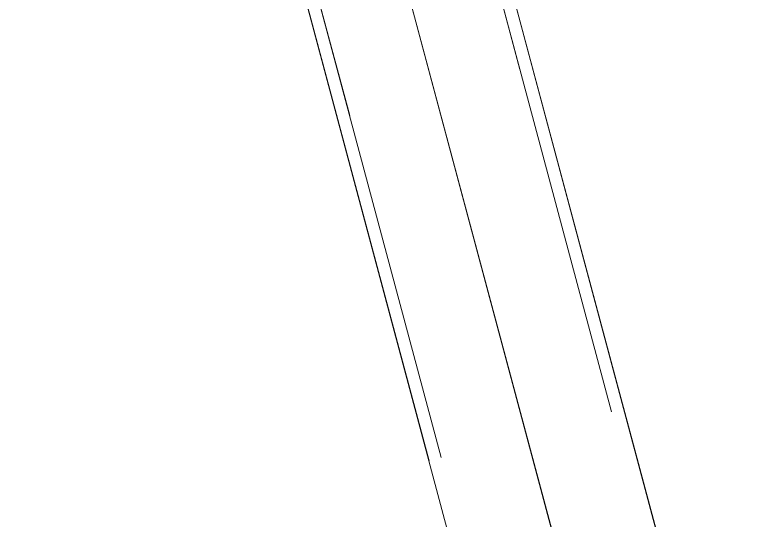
# Model space of a CAD drawing. Header units: millimetres. Extents: x -753 to 90, y 56274 to 56868.
# Drawn here: x -641.654 to -638.494, y 56671.821 to 56673.948 of the extents above; entities that cross this region are included whole.
import ezdxf

# ---------------------------------------------------------------- set-up
doc = ezdxf.new("R2010")
doc.units = ezdxf.units.MM
doc.linetypes.add('XKITLINE00', pattern=[0])
doc.linetypes.add('XKITLINE02', pattern=[4, 2, -2])
doc.layers.add('Cota', color=4, linetype='Continuous', lineweight=0)
doc.layers.add('Peça', color=2, linetype='Continuous', lineweight=0)

# ---------------------------------------------------------------- blocks, each defined once
blk = doc.blocks.new('*A899')
at = {"layer": 'Peça', "color": 7, "linetype": 'XKITLINE02', "lineweight": 0}
for p, q in [((-638.4938, 56669.8542), (-642.767, 56685.8021)), ((-639.2105, 56669.6621), (-643.4837, 56685.6101)), ((-643.5349, 56685.5964), (-639.2617, 56669.6484))]:
    blk.add_line(p, q, dxfattribs=at)
at = {"layer": 'Peça', "color": 4, "linetype": 'XKITLINE00', "lineweight": 0}
blk.add_line((-642.6726, 56685.6547), (-638.6963, 56670.8146), dxfattribs=at)
blk = doc.blocks.new('*A900')
at = {"layer": 'Peça', "color": 7, "linetype": 'XKITLINE02', "lineweight": 0}
for p, q in [((-642.7672, 56685.8021), (-638.4942, 56669.854)), ((-643.4839, 56685.6101), (-639.211, 56669.662))]:
    blk.add_line(p, q, dxfattribs=at)
at = {"layer": 'Peça', "color": 4, "linetype": 'XKITLINE00', "lineweight": 0}
for p, q in [((-642.6728, 56685.6546), (-638.6967, 56670.8143)), ((-643.4919, 56685.4352), (-639.5158, 56670.5949))]:
    blk.add_line(p, q, dxfattribs=at)
blk = doc.blocks.new('*A2177')
at = {"layer": 'Cota', "color": 7, "linetype": 'XKITLINE00', "lineweight": 0}
blk.add_line((-638.8526, 56669.758), (-658.2343, 56742.0926), dxfattribs=at)
blk = doc.blocks.new('*A2178')
at = {"layer": 'Cota', "color": 7, "linetype": 'XKITLINE00', "lineweight": 0}
blk.add_line((-638.8522, 56669.7582), (-658.2284, 56742.0723), dxfattribs=at)

msp = doc.modelspace()

# ---------------------------------------------------------------- block references
at = {"lineweight": 0}
for name in ['*A2177', '*A2178', '*A900', '*A899']:
    msp.add_blockref(name, (0, 0), dxfattribs=at)

doc.saveas('drawing.dxf')
